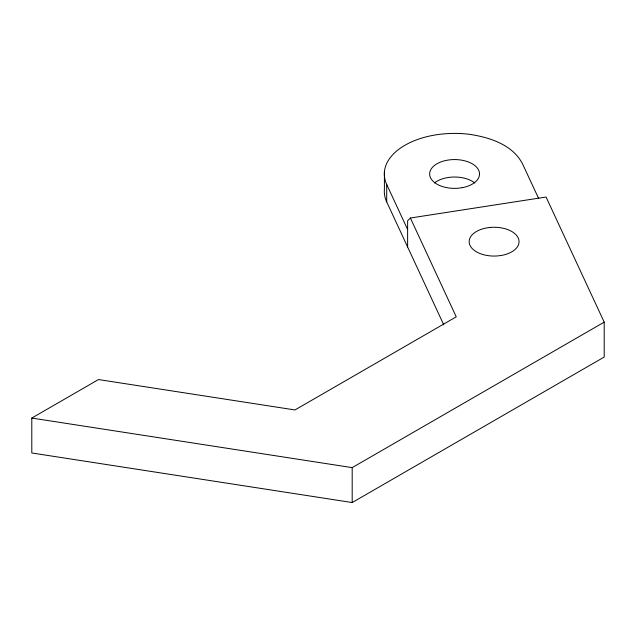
<?xml version="1.0" encoding="UTF-8"?>
<svg xmlns="http://www.w3.org/2000/svg" width="636" height="636" viewBox="0 0 636 636"><rect width="100%" height="100%" fill="white"/><g stroke="black" fill="none" stroke-linecap="round" stroke-linejoin="round"><path stroke-width="0.95" d="M410.387 218.013L456.243 316.831L294.961 409.95L98.493 379.557L31.8 418.059L31.8 452.983L352.193 502.543L604.2 357.05L604.2 322.134L546.062 197.025L410.387 218.013L407.62 220.779L407.62 246.967M31.8 418.059L352.193 467.627L604.2 322.134M538.716 198.671L523.317 165.535C513.952 144.976 489.895 137.32 469.193 134.283A70.27 40.569 0 0 0 386.712 184.472L386.712 201.93L443.777 324.885M386.712 184.472L407.62 229.509M384.414 171.847L384.414 189.305A70.27 40.569 0 0 0 386.712 201.93M352.193 467.627L352.193 502.543M434.404 182.961A24.947 14.405 0 0 1 474.766 182.961M462.293 187.668L458.492 188.192A24.947 14.405 0 0 1 430.858 169.518A24.947 14.405 0 0 1 472.23 163.786A24.947 14.405 0 0 1 462.293 187.668M490.205 227.434L486.397 227.966A24.947 14.405 0 0 0 469.853 245.027A24.947 14.405 0 0 0 498.012 255.887L501.82 255.362A24.947 14.405 0 0 0 518.364 238.301A24.947 14.405 0 0 0 490.205 227.434"/></g></svg>
